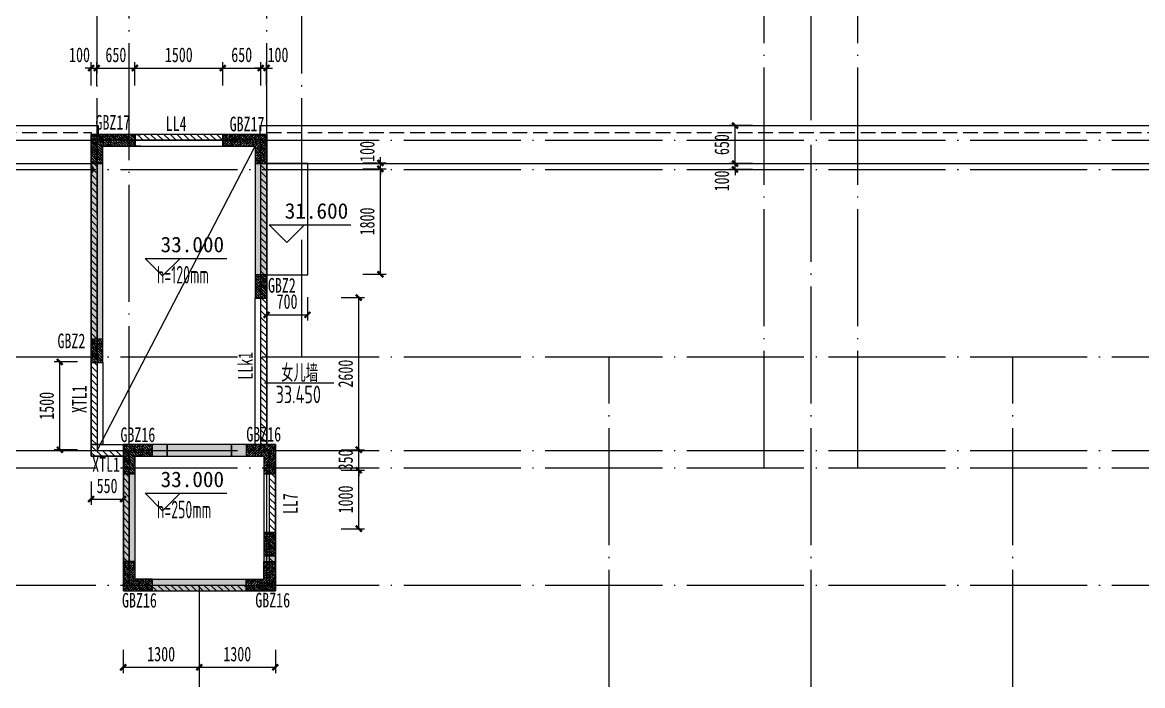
# Model space of a CAD drawing. Extents: x -3200781797 to -8106663, y 494714 to 1244925.
# Drawn here: x -8163275 to -8144134, y 1167551 to 1178883 of the extents above; entities that cross this region are included whole.
import ezdxf
from ezdxf.enums import TextEntityAlignment as Align

# ---------------------------------------------------------------- set-up
doc = ezdxf.new("R2010")
doc.units = 0
doc.header["$LTSCALE"] = 1000
doc.header["$MEASUREMENT"] = 0
for name, pattern in [('125-核心筒-出屋面$0$CONTINOUS', [0]), ('3#-轴线$0$DOTE', [2.42, 2, -0.2, 0.02, -0.2]), ('3#4#5#模板$0$DASH', [0.35, 0.25, -0.1]), ('DASH', [0.35, 0.25, -0.1])]:
    doc.linetypes.add(name, pattern=pattern)
doc.layers.get('Defpoints').update_dxf_attribs({"color": 30, "linetype": 'DASH'})
for name, color, linetype in [('125-核心筒-出屋面$0$S-SLAB', 6, 'Continuous'), ('125-核心筒-出屋面$0$S-WALL', 40, 'Continuous'), ('125-核心筒-出屋面$0$S-WALL-BEAM', 120, 'Continuous'), ('125-核心筒-出屋面$0$S-WALL-COLU', 252, '125-核心筒-出屋面$0$CONTINOUS'), ('125-核心筒-出屋面$0$S-WALL-COLU-HATC', 16, 'Continuous'), ('125-核心筒-出屋面$0$S-WALL-HATC', 253, 'Continuous'), ('3#-轴线$0$A-ANNO-DOTE', 10, '3#-轴线$0$DOTE'), ('3#4#5#模板$0$HATCH', 254, 'Continuous'), ('3#4#5#模板$0$S-ANNO-TEXT', 7, 'Continuous'), ('3#4#5#模板$0$S-SLAB-TEXT', 120, 'Continuous'), ('3#4#5#模板$0$S-WALL-BEAM', 120, 'Continuous'), ('DIM', 3, 'Continuous'), ('S-WALL-BEAM-TEXT', 2, 'Continuous'), ('S-WALL-COLU-TEXT', 2, 'Continuous')]:
    doc.layers.add(name, color=color, linetype=linetype)
doc.styles.add('3#4#5#模板$0$_TCH_DIM', font='')
doc.styles.add('3#4#5#模板$0$TSSD_Rein', font='tssdeng.shx', dxfattribs={"width": 0.7, "bigfont": 'hztxt.shx'})
doc.styles.add('TSSD_Dimension', font='', dxfattribs={"width": 0.7})
doc.styles.add('楷体GB312', font='', dxfattribs={"width": 0.8})
doc.styles.get('3#4#5#模板$0$_TCH_DIM').set_extended_font_data('SimSun')
doc.styles.get('TSSD_Dimension').set_extended_font_data('KaiTi_GB2312')
doc.styles.get('楷体GB312').set_extended_font_data('楷体_GB2312')
doc.dimstyles.new('TSSD_100_100$0', dxfattribs={"dimtxt": 250, "dimasz": 100, "dimexe": 100, "dimexo": 0, "dimgap": 100, "dimtad": 1, "dimdec": 0, "dimzin": 0, "dimdsep": 46, "dimtxsty": 'TSSD_Dimension', "dimblk1": 'ARCHTICK', "dimblk2": 'ARCHTICK', "dimsah": 1, "dimcen": 0, "dimclrt": 7, "dimadec": 0, "dimazin": 0, "dimtfac": 1, "dimtdec": 0, "dimtix": 1, "dimtmove": 2, "dimatfit": 3, "dimldrblk": 'ARCHTICK', "dimfxl": 300, "dimfxlon": 1, "dimtvp": 0.7, "dimtolj": 1, "dimtzin": 0, "dimarcsym": 0})

# ---------------------------------------------------------------- blocks, each defined once
blk = doc.blocks.new('_ArchTick')
at = {"color": 0, "linetype": 'ByBlock', "const_width": 0.4}
blk.add_lwpolyline([(-0.5, -0.5), (0.5, 0.5)], dxfattribs=at)
blk = doc.blocks.new('*D1195')
at = {"layer": 'Defpoints', "color": 0, "transparency": 16777216}
for p in [(-8161554, 1169182), (-8160253, 1169182), (-8160253, 1167864)]:
    blk.add_point(p, dxfattribs=at)
at = {"layer": 'DIM', "color": 0, "lineweight": -2, "transparency": 16777216}
for p, q in [((-8161554, 1168164), (-8161554, 1167764)), ((-8160253, 1168164), (-8160253, 1167764)), ((-8161554, 1167864), (-8160253, 1167864))]:
    blk.add_line(p, q, dxfattribs=at)
at = {"layer": 'DIM', "color": 0, "lineweight": -2, "transparency": 16777216, "xscale": 100, "yscale": 100, "zscale": 100, "rotation": 180}
blk.add_blockref('_ArchTick', (-8161554, 1167864), dxfattribs=at)
at = {"layer": 'DIM', "color": 0, "lineweight": -2, "transparency": 16777216, "xscale": 100, "yscale": 100, "zscale": 100}
blk.add_blockref('_ArchTick', (-8160253, 1167864), dxfattribs=at)
at = {"layer": 'DIM', "color": 7, "transparency": 16777216, "insert": (-8160904, 1168089), "char_height": 250, "attachment_point": 5, "style": 'TSSD_Dimension'}
blk.add_mtext('\\A1;1300', dxfattribs=at)
blk = doc.blocks.new('*D1196')
at = {"layer": 'Defpoints', "color": 0, "transparency": 16777216}
for p in [(-8160253, 1169182), (-8158953, 1169182), (-8158953, 1167864)]:
    blk.add_point(p, dxfattribs=at)
at = {"layer": 'DIM', "color": 0, "lineweight": -2, "transparency": 16777216}
for p, q in [((-8160253, 1168164), (-8160253, 1167764)), ((-8158953, 1168164), (-8158953, 1167764)), ((-8160253, 1167864), (-8158953, 1167864))]:
    blk.add_line(p, q, dxfattribs=at)
at = {"layer": 'DIM', "color": 0, "lineweight": -2, "transparency": 16777216, "xscale": 100, "yscale": 100, "zscale": 100, "rotation": 180}
blk.add_blockref('_ArchTick', (-8160253, 1167864), dxfattribs=at)
at = {"layer": 'DIM', "color": 0, "lineweight": -2, "transparency": 16777216, "xscale": 100, "yscale": 100, "zscale": 100}
blk.add_blockref('_ArchTick', (-8158953, 1167864), dxfattribs=at)
at = {"layer": 'DIM', "color": 7, "transparency": 16777216, "insert": (-8159603, 1168089), "char_height": 250, "attachment_point": 5, "style": 'TSSD_Dimension'}
blk.add_mtext('\\A1;1300', dxfattribs=at)
blk = doc.blocks.new('*D1199')
at = {"layer": 'Defpoints', "color": 0, "transparency": 16777216}
for p in [(-8159853, 1178103), (-8161353, 1176982), (-8159853, 1176982)]:
    blk.add_point(p, dxfattribs=at)
at = {"layer": 'DIM', "color": 0, "lineweight": -2, "transparency": 16777216}
for p, q in [((-8161353, 1177803), (-8161353, 1178203)), ((-8159853, 1177803), (-8159853, 1178203)), ((-8161353, 1178103), (-8159853, 1178103))]:
    blk.add_line(p, q, dxfattribs=at)
at = {"layer": 'DIM', "color": 0, "lineweight": -2, "transparency": 16777216, "xscale": 100, "yscale": 100, "zscale": 100, "rotation": 180}
blk.add_blockref('_ArchTick', (-8161353, 1178103), dxfattribs=at)
at = {"layer": 'DIM', "color": 0, "lineweight": -2, "transparency": 16777216, "xscale": 100, "yscale": 100, "zscale": 100}
blk.add_blockref('_ArchTick', (-8159853, 1178103), dxfattribs=at)
at = {"layer": 'DIM', "color": 7, "transparency": 16777216, "insert": (-8160603, 1178328), "char_height": 250, "attachment_point": 5, "style": 'TSSD_Dimension'}
blk.add_mtext('\\A1;1500', dxfattribs=at)
blk = doc.blocks.new('*D1197')
at = {"layer": 'Defpoints', "color": 0, "transparency": 16777216}
for p in [(-8162635, 1173082), (-8162103, 1173082), (-8162103, 1171582)]:
    blk.add_point(p, dxfattribs=at)
at = {"layer": 'DIM', "color": 0, "lineweight": -2, "transparency": 16777216}
for p, q in [((-8162335, 1173082), (-8162735, 1173082)), ((-8162635, 1171582), (-8162635, 1173082)), ((-8162335, 1171582), (-8162735, 1171582))]:
    blk.add_line(p, q, dxfattribs=at)
at = {"layer": 'DIM', "color": 0, "lineweight": -2, "transparency": 16777216, "xscale": 100, "yscale": 100, "zscale": 100}
for p, rotation in [((-8162635, 1173082), 90), ((-8162635, 1171582), 270)]:
    blk.add_blockref('_ArchTick', p, dxfattribs=dict(at, rotation=rotation))
at = {"layer": 'DIM', "color": 7, "transparency": 16777216, "insert": (-8162860, 1172332), "char_height": 250, "attachment_point": 5, "rotation": 90, "style": 'TSSD_Dimension'}
blk.add_mtext('\\A1;1500', dxfattribs=at)
blk = doc.blocks.new('*D1198')
at = {"layer": 'Defpoints', "color": 0, "transparency": 16777216}
for p in [(-8162103, 1171482), (-8161553, 1171482), (-8161553, 1170738)]:
    blk.add_point(p, dxfattribs=at)
at = {"layer": 'DIM', "color": 0, "lineweight": -2, "transparency": 16777216}
for p, q in [((-8162103, 1171038), (-8162103, 1170638)), ((-8161553, 1171038), (-8161553, 1170638)), ((-8162103, 1170738), (-8161553, 1170738))]:
    blk.add_line(p, q, dxfattribs=at)
at = {"layer": 'DIM', "color": 0, "lineweight": -2, "transparency": 16777216, "xscale": 100, "yscale": 100, "zscale": 100, "rotation": 180}
blk.add_blockref('_ArchTick', (-8162103, 1170738), dxfattribs=at)
at = {"layer": 'DIM', "color": 0, "lineweight": -2, "transparency": 16777216, "xscale": 100, "yscale": 100, "zscale": 100}
blk.add_blockref('_ArchTick', (-8161553, 1170738), dxfattribs=at)
at = {"layer": 'DIM', "color": 7, "transparency": 16777216, "insert": (-8161828, 1170963), "char_height": 250, "attachment_point": 5, "style": 'TSSD_Dimension'}
blk.add_mtext('\\A1;550', dxfattribs=at)
blk = doc.blocks.new('*D1200')
at = {"layer": 'Defpoints', "color": 0, "transparency": 16777216}
for p in [(-8159153, 1171582), (-8157527, 1171582), (-8159153, 1171232)]:
    blk.add_point(p, dxfattribs=at)
at = {"layer": 'DIM', "color": 0, "lineweight": -2, "transparency": 16777216}
for p, q in [((-8157527, 1171582), (-8157527, 1171682)), ((-8157827, 1171582), (-8157427, 1171582)), ((-8157527, 1171232), (-8157527, 1171582)), ((-8157827, 1171232), (-8157427, 1171232)), ((-8157527, 1171232), (-8157527, 1171132))]:
    blk.add_line(p, q, dxfattribs=at)
at = {"layer": 'DIM', "color": 0, "lineweight": -2, "transparency": 16777216, "xscale": 100, "yscale": 100, "zscale": 100}
for p, rotation in [((-8157527, 1171582), 270), ((-8157527, 1171232), 90)]:
    blk.add_blockref('_ArchTick', p, dxfattribs=dict(at, rotation=rotation))
at = {"layer": 'DIM', "color": 7, "transparency": 16777216, "insert": (-8157752, 1171407), "char_height": 250, "attachment_point": 5, "rotation": 90, "style": 'TSSD_Dimension'}
blk.add_mtext('\\A1;350', dxfattribs=at)
blk = doc.blocks.new('*D1201')
at = {"layer": 'Defpoints', "color": 0, "transparency": 16777216}
for p in [(-8159153, 1171232), (-8157527, 1171232), (-8159153, 1170232)]:
    blk.add_point(p, dxfattribs=at)
at = {"layer": 'DIM', "color": 0, "lineweight": -2, "transparency": 16777216}
for p, q in [((-8157827, 1171232), (-8157427, 1171232)), ((-8157527, 1170232), (-8157527, 1171232)), ((-8157827, 1170232), (-8157427, 1170232))]:
    blk.add_line(p, q, dxfattribs=at)
at = {"layer": 'DIM', "color": 0, "lineweight": -2, "transparency": 16777216, "xscale": 100, "yscale": 100, "zscale": 100}
for p, rotation in [((-8157527, 1171232), 90), ((-8157527, 1170232), 270)]:
    blk.add_blockref('_ArchTick', p, dxfattribs=dict(at, rotation=rotation))
at = {"layer": 'DIM', "color": 7, "transparency": 16777216, "insert": (-8157752, 1170732), "char_height": 250, "attachment_point": 5, "rotation": 90, "style": 'TSSD_Dimension'}
blk.add_mtext('\\A1;1000', dxfattribs=at)
blk = doc.blocks.new('*D1202')
at = {"layer": 'Defpoints', "color": 0, "transparency": 16777216}
for p in [(-8159223, 1174182), (-8157527, 1174182), (-8159153, 1171582)]:
    blk.add_point(p, dxfattribs=at)
at = {"layer": 'DIM', "color": 0, "lineweight": -2, "transparency": 16777216}
for p, q in [((-8157827, 1174182), (-8157427, 1174182)), ((-8157527, 1171582), (-8157527, 1174182)), ((-8157827, 1171582), (-8157427, 1171582))]:
    blk.add_line(p, q, dxfattribs=at)
at = {"layer": 'DIM', "color": 0, "lineweight": -2, "transparency": 16777216, "xscale": 100, "yscale": 100, "zscale": 100}
for p, rotation in [((-8157527, 1174182), 90), ((-8157527, 1171582), 270)]:
    blk.add_blockref('_ArchTick', p, dxfattribs=dict(at, rotation=rotation))
at = {"layer": 'DIM', "color": 7, "transparency": 16777216, "insert": (-8157752, 1172882), "char_height": 250, "attachment_point": 5, "rotation": 90, "style": 'TSSD_Dimension'}
blk.add_mtext('\\A1;2600', dxfattribs=at)
blk = doc.blocks.new('*D1192')
at = {"layer": 'Defpoints', "color": 0, "transparency": 16777216}
for p in [(-8159103, 1174582), (-8158403, 1174582), (-8158403, 1173887)]:
    blk.add_point(p, dxfattribs=at)
at = {"layer": 'DIM', "color": 0, "lineweight": -2, "transparency": 16777216}
for p, q in [((-8159103, 1174187), (-8159103, 1173787)), ((-8158403, 1174187), (-8158403, 1173787)), ((-8159103, 1173887), (-8158403, 1173887))]:
    blk.add_line(p, q, dxfattribs=at)
at = {"layer": 'DIM', "color": 0, "lineweight": -2, "transparency": 16777216, "xscale": 100, "yscale": 100, "zscale": 100, "rotation": 180}
blk.add_blockref('_ArchTick', (-8159103, 1173887), dxfattribs=at)
at = {"layer": 'DIM', "color": 0, "lineweight": -2, "transparency": 16777216, "xscale": 100, "yscale": 100, "zscale": 100}
blk.add_blockref('_ArchTick', (-8158403, 1173887), dxfattribs=at)
at = {"layer": 'DIM', "color": 7, "transparency": 16777216, "insert": (-8158753, 1174112), "char_height": 250, "attachment_point": 5, "style": 'TSSD_Dimension'}
blk.add_mtext('\\A1;700', dxfattribs=at)
blk = doc.blocks.new('*D1193')
at = {"layer": 'Defpoints', "color": 0, "transparency": 16777216}
for p in [(-8158403, 1176482), (-8157158, 1176482), (-8158403, 1176382)]:
    blk.add_point(p, dxfattribs=at)
at = {"layer": 'DIM', "color": 0, "lineweight": -2, "transparency": 16777216}
for p, q in [((-8157158, 1176482), (-8157158, 1176582)), ((-8157458, 1176482), (-8157058, 1176482)), ((-8157158, 1176382), (-8157158, 1176482)), ((-8157458, 1176382), (-8157058, 1176382)), ((-8157158, 1176382), (-8157158, 1176282))]:
    blk.add_line(p, q, dxfattribs=at)
at = {"layer": 'DIM', "color": 0, "lineweight": -2, "transparency": 16777216, "xscale": 100, "yscale": 100, "zscale": 100}
for p, rotation in [((-8157158, 1176482), 270), ((-8157158, 1176382), 90)]:
    blk.add_blockref('_ArchTick', p, dxfattribs=dict(at, rotation=rotation))
at = {"layer": 'DIM', "color": 7, "transparency": 16777216, "insert": (-8157383, 1176678), "char_height": 250, "attachment_point": 5, "rotation": 90, "style": 'TSSD_Dimension'}
blk.add_mtext('\\A1;100', dxfattribs=at)
blk = doc.blocks.new('*D1194')
at = {"layer": 'Defpoints', "color": 0, "transparency": 16777216}
for p in [(-8158403, 1176382), (-8157158, 1176382), (-8158403, 1174582)]:
    blk.add_point(p, dxfattribs=at)
at = {"layer": 'DIM', "color": 0, "lineweight": -2, "transparency": 16777216}
for p, q in [((-8157458, 1176382), (-8157058, 1176382)), ((-8157158, 1174582), (-8157158, 1176382)), ((-8157458, 1174582), (-8157058, 1174582))]:
    blk.add_line(p, q, dxfattribs=at)
at = {"layer": 'DIM', "color": 0, "lineweight": -2, "transparency": 16777216, "xscale": 100, "yscale": 100, "zscale": 100}
for p, rotation in [((-8157158, 1176382), 90), ((-8157158, 1174582), 270)]:
    blk.add_blockref('_ArchTick', p, dxfattribs=dict(at, rotation=rotation))
at = {"layer": 'DIM', "color": 7, "transparency": 16777216, "insert": (-8157383, 1175482), "char_height": 250, "attachment_point": 5, "rotation": 90, "style": 'TSSD_Dimension'}
blk.add_mtext('\\A1;1800', dxfattribs=at)
blk = doc.blocks.new('*D1203')
at = {"layer": 'Defpoints', "color": 0, "transparency": 16777216}
for p in [(-8162003, 1178103), (-8162103, 1176982), (-8162003, 1176982)]:
    blk.add_point(p, dxfattribs=at)
at = {"layer": 'DIM', "color": 0, "lineweight": -2, "transparency": 16777216}
for p, q in [((-8162103, 1177803), (-8162103, 1178203)), ((-8162003, 1177803), (-8162003, 1178203)), ((-8162103, 1178103), (-8162203, 1178103)), ((-8162103, 1178103), (-8162003, 1178103)), ((-8162003, 1178103), (-8161903, 1178103))]:
    blk.add_line(p, q, dxfattribs=at)
at = {"layer": 'DIM', "color": 0, "lineweight": -2, "transparency": 16777216, "xscale": 100, "yscale": 100, "zscale": 100}
blk.add_blockref('_ArchTick', (-8162103, 1178103), dxfattribs=at)
at = {"layer": 'DIM', "color": 0, "lineweight": -2, "transparency": 16777216, "xscale": 100, "yscale": 100, "zscale": 100, "rotation": 180}
blk.add_blockref('_ArchTick', (-8162003, 1178103), dxfattribs=at)
at = {"layer": 'DIM', "color": 7, "transparency": 16777216, "insert": (-8162299, 1178328), "char_height": 250, "attachment_point": 5, "style": 'TSSD_Dimension'}
blk.add_mtext('\\A1;100', dxfattribs=at)
blk = doc.blocks.new('*D1205')
at = {"layer": 'Defpoints', "color": 0, "transparency": 16777216}
for p in [(-8159103, 1178103), (-8159203, 1176982), (-8159103, 1176982)]:
    blk.add_point(p, dxfattribs=at)
at = {"layer": 'DIM', "color": 0, "lineweight": -2, "transparency": 16777216}
for p, q in [((-8159203, 1177803), (-8159203, 1178203)), ((-8159103, 1177803), (-8159103, 1178203)), ((-8159203, 1178103), (-8159303, 1178103)), ((-8159203, 1178103), (-8159103, 1178103)), ((-8159103, 1178103), (-8159003, 1178103))]:
    blk.add_line(p, q, dxfattribs=at)
at = {"layer": 'DIM', "color": 0, "lineweight": -2, "transparency": 16777216, "xscale": 100, "yscale": 100, "zscale": 100}
blk.add_blockref('_ArchTick', (-8159203, 1178103), dxfattribs=at)
at = {"layer": 'DIM', "color": 0, "lineweight": -2, "transparency": 16777216, "xscale": 100, "yscale": 100, "zscale": 100, "rotation": 180}
blk.add_blockref('_ArchTick', (-8159103, 1178103), dxfattribs=at)
at = {"layer": 'DIM', "color": 7, "transparency": 16777216, "insert": (-8158908, 1178328), "char_height": 250, "attachment_point": 5, "style": 'TSSD_Dimension'}
blk.add_mtext('\\A1;100', dxfattribs=at)
blk = doc.blocks.new('*D1206')
at = {"layer": 'Defpoints', "color": 0, "transparency": 16777216}
for p in [(-8161353, 1178103), (-8162003, 1176982), (-8161353, 1176982)]:
    blk.add_point(p, dxfattribs=at)
at = {"layer": 'DIM', "color": 0, "lineweight": -2, "transparency": 16777216}
for p, q in [((-8162003, 1177803), (-8162003, 1178203)), ((-8161353, 1177803), (-8161353, 1178203)), ((-8162003, 1178103), (-8161353, 1178103))]:
    blk.add_line(p, q, dxfattribs=at)
at = {"layer": 'DIM', "color": 0, "lineweight": -2, "transparency": 16777216, "xscale": 100, "yscale": 100, "zscale": 100, "rotation": 180}
blk.add_blockref('_ArchTick', (-8162003, 1178103), dxfattribs=at)
at = {"layer": 'DIM', "color": 0, "lineweight": -2, "transparency": 16777216, "xscale": 100, "yscale": 100, "zscale": 100}
blk.add_blockref('_ArchTick', (-8161353, 1178103), dxfattribs=at)
at = {"layer": 'DIM', "color": 7, "transparency": 16777216, "insert": (-8161678, 1178328), "char_height": 250, "attachment_point": 5, "style": 'TSSD_Dimension'}
blk.add_mtext('\\A1;650', dxfattribs=at)
blk = doc.blocks.new('*D1204')
at = {"layer": 'Defpoints', "color": 0, "transparency": 16777216}
for p in [(-8159203, 1178103), (-8159853, 1176982), (-8159203, 1176982)]:
    blk.add_point(p, dxfattribs=at)
at = {"layer": 'DIM', "color": 0, "lineweight": -2, "transparency": 16777216}
for p, q in [((-8159853, 1177803), (-8159853, 1178203)), ((-8159203, 1177803), (-8159203, 1178203)), ((-8159853, 1178103), (-8159203, 1178103))]:
    blk.add_line(p, q, dxfattribs=at)
at = {"layer": 'DIM', "color": 0, "lineweight": -2, "transparency": 16777216, "xscale": 100, "yscale": 100, "zscale": 100, "rotation": 180}
blk.add_blockref('_ArchTick', (-8159853, 1178103), dxfattribs=at)
at = {"layer": 'DIM', "color": 0, "lineweight": -2, "transparency": 16777216, "xscale": 100, "yscale": 100, "zscale": 100}
blk.add_blockref('_ArchTick', (-8159203, 1178103), dxfattribs=at)
at = {"layer": 'DIM', "color": 7, "transparency": 16777216, "insert": (-8159528, 1178328), "char_height": 250, "attachment_point": 5, "style": 'TSSD_Dimension'}
blk.add_mtext('\\A1;650', dxfattribs=at)
blk = doc.blocks.new('*D1222')
at = {"layer": 'Defpoints', "color": 0, "transparency": 16777216}
for p in [(-8151099, 1176470), (-8150600, 1176470), (-8150600, 1176370)]:
    blk.add_point(p, dxfattribs=at)
at = {"layer": 'DIM', "color": 0, "lineweight": -2, "transparency": 16777216}
for p, q in [((-8150799, 1176470), (-8151199, 1176470)), ((-8151099, 1176470), (-8151099, 1176570)), ((-8151099, 1176370), (-8151099, 1176470)), ((-8150799, 1176370), (-8151199, 1176370)), ((-8151099, 1176370), (-8151099, 1176270))]:
    blk.add_line(p, q, dxfattribs=at)
at = {"layer": 'DIM', "color": 0, "lineweight": -2, "transparency": 16777216, "xscale": 100, "yscale": 100, "zscale": 100}
for p, rotation in [((-8151099, 1176470), 270), ((-8151099, 1176370), 90)]:
    blk.add_blockref('_ArchTick', p, dxfattribs=dict(at, rotation=rotation))
at = {"layer": 'DIM', "color": 7, "transparency": 16777216, "insert": (-8151324, 1176174), "char_height": 250, "attachment_point": 5, "rotation": 90, "style": 'TSSD_Dimension'}
blk.add_mtext('\\A1;100', dxfattribs=at)
blk = doc.blocks.new('*D1223')
at = {"layer": 'Defpoints', "color": 0, "transparency": 16777216}
for p in [(-8151099, 1177120), (-8150600, 1177120), (-8150600, 1176470)]:
    blk.add_point(p, dxfattribs=at)
at = {"layer": 'DIM', "color": 0, "lineweight": -2, "transparency": 16777216}
for p, q in [((-8150799, 1177120), (-8151199, 1177120)), ((-8151099, 1176470), (-8151099, 1177120)), ((-8150799, 1176470), (-8151199, 1176470))]:
    blk.add_line(p, q, dxfattribs=at)
at = {"layer": 'DIM', "color": 0, "lineweight": -2, "transparency": 16777216, "xscale": 100, "yscale": 100, "zscale": 100}
for p, rotation in [((-8151099, 1177120), 90), ((-8151099, 1176470), 270)]:
    blk.add_blockref('_ArchTick', p, dxfattribs=dict(at, rotation=rotation))
at = {"layer": 'DIM', "color": 7, "transparency": 16777216, "insert": (-8151324, 1176795), "char_height": 250, "attachment_point": 5, "rotation": 90, "style": 'TSSD_Dimension'}
blk.add_mtext('\\A1;650', dxfattribs=at)
blk = doc.blocks.new('3#-轴线')
at = {"layer": '3#-轴线$0$A-ANNO-DOTE'}
for points in [[(8700, -3200), (8700, 5500)], [(9250, -7100), (9250, 5500)], [(11600, -7100), (11600, 5500)], [(12200, -3200), (12200, 5500)], [(20100, -5100), (20100, 5500)], [(20900, -16100), (20900, 5500)], [(21700, -5100), (21700, 5500)], [(-3000, 500), (44800, 500)], [(-3000, 0), (44800, 0)], [(-3000, -3200), (44800, -3200)], [(17450, -16100), (17450, -3200)], [(24350, -16100), (24350, -3200)], [(-3000, -4800), (44800, -4800)], [(-3000, -5100), (44800, -5100)], [(-3000, -7100), (44800, -7100)], [(10450, -16100), (10450, -7100)]]:
    blk.add_lwpolyline(points, dxfattribs=at)
blk = doc.blocks.new('125-核心筒-出屋面')
at = {"layer": '125-核心筒-出屋面$0$S-WALL-COLU-HATC'}
h = blk.add_hatch(dxfattribs=at)
h.set_pattern_fill('AR-CONC', color=256, scale=10, angle=-90)
h.set_pattern_definition([(320, (-243412.724, -10632.51), (-6.275213, -71.726018), [7.5, -82.5]), (265, (-243412.72, -10632.51), (75.219213, 13.875133), [6, -66]), (10.4514, (-243413.246, -10638.486), (68.943954, -57.850938), [6.37402, -70.114211]), (316.1842, (-243392.72, -10632.51), (-16.5519, -106.724105), [11.25, -123.75]), (6.6356, (-243394.1, -10641.4), (97.411787, -93.46627), [9.56103, -105.1713]), (261.1842, (-243392.72, -10632.51), (97.41186, -93.466195), [9, -99]), (291, (-243397.724, -10642.51), (-40.261889, -59.690705), [7.5, -82.5]), (236, (-243397.72, -10642.51), (72.515005, -24.331533), [6, -66]), (341.4514, (-243401.08, -10647.48), (32.25305, -84.022263), [6.37402, -70.114211]), (307.5, (-243412.724, -10632.509), (33.2893854, -1.2159855), [0, -65.2, 0, -67, 0, -66.25]), (277.5, (-243412.724, -10632.51), (39.441171, -26.306954), [0, -38.2, 0, -63.7, 0, -25.25]), (237.5, (-243412.724, -10610.209), (-2.2554872, -53.3822436), [0, -25, 0, -78, 0, -103.5]), (227.5, (-243412.724, -10600.21), (10.010498, -58.318617), [0, -32.5, 0, -51.8, 0, -73.5])])
h.paths.add_polyline_path([(-1650, 7500), (-1100, 7500), (-1100, 7700), (-1850, 7700), (-1850, 7200), (-1650, 7200)])
h = blk.add_hatch(dxfattribs=at)
h.set_pattern_fill('ANSI31', color=256, scale=250, angle=-90, style=0)
h.set_pattern_definition([(315, (-243412.724, -10632.51), (22.097087, 22.097087), [])])
h.paths.add_polyline_path([(-1650, 7500), (-1100, 7500), (-1100, 7700), (-1850, 7700), (-1850, 7200), (-1650, 7200)])
h = blk.add_hatch(dxfattribs=at)
h.set_pattern_fill('AR-CONC', color=256, scale=10, angle=-180)
h.set_pattern_definition([(230, (-17182.51, 249262.724), (-71.726018, 6.275213), [7.5, -82.5]), (175, (-17182.51, 249262.72), (13.875133, -75.219213), [6, -66]), (280.4514, (-17188.486, 249263.246), (-57.850938, -68.943954), [6.37402, -70.114211]), (226.1842, (-17182.51, 249242.72), (-106.724105, 16.5519), [11.25, -123.75]), (276.6356, (-17191.4, 249244.1), (-93.46627, -97.411787), [9.56103, -105.1713]), (171.1842, (-17182.51, 249242.72), (-93.466195, -97.41186), [9, -99]), (201, (-17192.51, 249247.724), (-59.690705, 40.261889), [7.5, -82.5]), (146, (-17192.51, 249247.72), (-24.331533, -72.515005), [6, -66]), (251.4514, (-17197.48, 249251.08), (-84.022263, -32.25305), [6.37402, -70.114211]), (217.5, (-17182.509, 249262.724), (-1.2159855, -33.2893854), [0, -65.2, 0, -67, 0, -66.25]), (187.5, (-17182.51, 249262.724), (-26.306954, -39.441171), [0, -38.2, 0, -63.7, 0, -25.25]), (147.5, (-17160.209, 249262.724), (-53.3822436, 2.2554872), [0, -25, 0, -78, 0, -103.5]), (137.5, (-17150.21, 249262.724), (-58.318617, -10.010498), [0, -32.5, 0, -51.8, 0, -73.5])])
h.paths.add_polyline_path([(950, 7500), (950, 7200), (1150, 7200), (1150, 7700), (400, 7700), (400, 7500)])
h = blk.add_hatch(dxfattribs=at)
h.set_pattern_fill('ANSI31', color=256, scale=250, angle=-180, style=0)
h.set_pattern_definition([(225, (-17182.51, 249262.724), (22.097087, -22.097087), [])])
h.paths.add_polyline_path([(950, 7500), (950, 7200), (1150, 7200), (1150, 7700), (400, 7700), (400, 7500)])
h = blk.add_hatch(dxfattribs=at)
h.set_pattern_fill('AR-CONC', color=256, scale=10, angle=-90)
h.set_pattern_definition([(320, (-240612.724, -13032.51), (-6.275213, -71.726018), [7.5, -82.5]), (265, (-240612.72, -13032.51), (75.219213, 13.875133), [6, -66]), (10.4514, (-240613.246, -13038.486), (68.943954, -57.850938), [6.37402, -70.114211]), (316.1842, (-240592.72, -13032.51), (-16.5519, -106.724105), [11.25, -123.75]), (6.6356, (-240594.1, -13041.4), (97.411787, -93.46627), [9.56103, -105.1713]), (261.1842, (-240592.72, -13032.51), (97.41186, -93.466195), [9, -99]), (291, (-240597.724, -13042.51), (-40.261889, -59.690705), [7.5, -82.5]), (236, (-240597.72, -13042.51), (72.515005, -24.331533), [6, -66]), (341.4514, (-240601.08, -13047.48), (32.25305, -84.022263), [6.37402, -70.114211]), (307.5, (-240612.724, -13032.51), (33.2893854, -1.2159855), [0, -65.2, 0, -67, 0, -66.25]), (277.5, (-240612.724, -13032.51), (39.441171, -26.306954), [0, -38.2, 0, -63.7, 0, -25.25]), (237.5, (-240612.724, -13010.21), (-2.2554872, -53.3822436), [0, -25, 0, -78, 0, -103.5]), (227.5, (-240612.724, -13000.21), (10.010498, -58.318617), [0, -32.5, 0, -51.8, 0, -73.5])])
h.paths.add_polyline_path([(1150, 5100), (1150, 5100), (1150, 5300), (950, 5300), (950, 4900), (1150, 4900)])
h = blk.add_hatch(dxfattribs=at)
h.set_pattern_fill('ANSI31', color=256, scale=250, angle=-90, style=0)
h.set_pattern_definition([(315, (-240612.724, -13032.51), (22.097087, 22.097087), [])])
h.paths.add_polyline_path([(1150, 5100), (1150, 5100), (1150, 5300), (950, 5300), (950, 4900), (1150, 4900)])
h = blk.add_hatch(dxfattribs=at)
h.set_pattern_fill('AR-CONC', color=256, scale=10, angle=-90)
h.set_pattern_definition([(320, (-243412.724, -14132.51), (-6.275213, -71.726018), [7.5, -82.5]), (265, (-243412.72, -14132.51), (75.219213, 13.875133), [6, -66]), (10.4514, (-243413.246, -14138.486), (68.943954, -57.850938), [6.37402, -70.114211]), (316.1842, (-243392.72, -14132.51), (-16.5519, -106.724105), [11.25, -123.75]), (6.6356, (-243394.1, -14141.4), (97.411787, -93.46627), [9.56103, -105.1713]), (261.1842, (-243392.72, -14132.51), (97.41186, -93.466195), [9, -99]), (291, (-243397.724, -14142.51), (-40.261889, -59.690705), [7.5, -82.5]), (236, (-243397.72, -14142.51), (72.515005, -24.331533), [6, -66]), (341.4514, (-243401.08, -14147.48), (32.25305, -84.022263), [6.37402, -70.114211]), (307.5, (-243412.724, -14132.51), (33.2893854, -1.2159855), [0, -65.2, 0, -67, 0, -66.25]), (277.5, (-243412.724, -14132.51), (39.441171, -26.306954), [0, -38.2, 0, -63.7, 0, -25.25]), (237.5, (-243412.724, -14110.21), (-2.2554872, -53.3822436), [0, -25, 0, -78, 0, -103.5]), (227.5, (-243412.724, -14100.21), (10.010498, -58.318617), [0, -32.5, 0, -51.8, 0, -73.5])])
h.paths.add_polyline_path([(-1650, 4000), (-1650, 4000), (-1650, 4200), (-1850, 4200), (-1850, 3800), (-1650, 3800)])
h = blk.add_hatch(dxfattribs=at)
h.set_pattern_fill('ANSI31', color=256, scale=250, angle=-90, style=0)
h.set_pattern_definition([(315, (-243412.724, -14132.51), (22.097087, 22.097087), [])])
h.paths.add_polyline_path([(-1650, 4000), (-1650, 4000), (-1650, 4200), (-1850, 4200), (-1850, 3800), (-1650, 3800)])
h = blk.add_hatch(dxfattribs=at)
h.set_pattern_fill('AR-CONC', color=256, scale=10, angle=-90)
h.set_pattern_definition([(320, (-242862.724, -15932.51), (-6.275213, -71.726018), [7.5, -82.5]), (265, (-242862.72, -15932.51), (75.219213, 13.875133), [6, -66]), (10.4514, (-242863.246, -15938.486), (68.943954, -57.850938), [6.37402, -70.114211]), (316.1842, (-242842.72, -15932.51), (-16.5519, -106.724105), [11.25, -123.75]), (6.6356, (-242844.1, -15941.4), (97.411787, -93.46627), [9.56103, -105.1713]), (261.1842, (-242842.72, -15932.51), (97.41186, -93.466195), [9, -99]), (291, (-242847.724, -15942.51), (-40.261889, -59.690705), [7.5, -82.5]), (236, (-242847.72, -15942.51), (72.515005, -24.331533), [6, -66]), (341.4514, (-242851.08, -15947.48), (32.25305, -84.022263), [6.37402, -70.114211]), (307.5, (-242862.724, -15932.509), (33.2893854, -1.2159855), [0, -65.2, 0, -67, 0, -66.25]), (277.5, (-242862.724, -15932.51), (39.441171, -26.306954), [0, -38.2, 0, -63.7, 0, -25.25]), (237.5, (-242862.724, -15910.209), (-2.2554872, -53.3822436), [0, -25, 0, -78, 0, -103.5]), (227.5, (-242862.724, -15900.21), (10.010498, -58.318617), [0, -32.5, 0, -51.8, 0, -73.5])])
h.paths.add_polyline_path([(-1100, 2200), (-800, 2200), (-800, 2400), (-1300, 2400), (-1300, 1900), (-1100, 1900)])
h = blk.add_hatch(dxfattribs=at)
h.set_pattern_fill('ANSI31', color=256, scale=250, angle=-90, style=0)
h.set_pattern_definition([(315, (-242862.724, -15932.51), (22.097087, 22.097087), [])])
h.paths.add_polyline_path([(-1100, 2200), (-800, 2200), (-800, 2400), (-1300, 2400), (-1300, 1900), (-1100, 1900)])
h = blk.add_hatch(dxfattribs=at)
h.set_pattern_fill('AR-CONC', color=256, scale=10, angle=-180)
h.set_pattern_definition([(230, (-17032.51, 243962.724), (-71.726018, 6.275213), [7.5, -82.5]), (175, (-17032.51, 243962.72), (13.875133, -75.219213), [6, -66]), (280.4514, (-17038.486, 243963.246), (-57.850938, -68.943954), [6.37402, -70.114211]), (226.1842, (-17032.51, 243942.72), (-106.724105, 16.5519), [11.25, -123.75]), (276.6356, (-17041.4, 243944.1), (-93.46627, -97.411787), [9.56103, -105.1713]), (171.1842, (-17032.51, 243942.72), (-93.466195, -97.41186), [9, -99]), (201, (-17042.51, 243947.724), (-59.690705, 40.261889), [7.5, -82.5]), (146, (-17042.51, 243947.72), (-24.331533, -72.515005), [6, -66]), (251.4514, (-17047.48, 243951.08), (-84.022263, -32.25305), [6.37402, -70.114211]), (217.5, (-17032.509, 243962.724), (-1.2159855, -33.2893854), [0, -65.2, 0, -67, 0, -66.25]), (187.5, (-17032.51, 243962.724), (-26.306954, -39.441171), [0, -38.2, 0, -63.7, 0, -25.25]), (147.5, (-17010.209, 243962.724), (-53.3822436, 2.2554872), [0, -25, 0, -78, 0, -103.5]), (137.5, (-17000.21, 243962.724), (-58.318617, -10.010498), [0, -32.5, 0, -51.8, 0, -73.5])])
h.paths.add_polyline_path([(1100, 2200), (1100, 1900), (1300, 1900), (1300, 2400), (800, 2400), (800, 2200)])
h = blk.add_hatch(dxfattribs=at)
h.set_pattern_fill('ANSI31', color=256, scale=250, angle=-180, style=0)
h.set_pattern_definition([(225, (-17032.51, 243962.724), (22.097087, -22.097087), [])])
h.paths.add_polyline_path([(1100, 2200), (1100, 1900), (1300, 1900), (1300, 2400), (800, 2400), (800, 2200)])
h = blk.add_hatch(dxfattribs=at)
h.set_pattern_fill('AR-CONC', color=256, scale=10, angle=-90)
h.set_pattern_definition([(320, (-240462.723, -17432.525), (-6.275213, -71.726018), [7.5, -82.5]), (265, (-240462.72, -17432.525), (75.219213, 13.875133), [6, -66]), (10.4514, (-240463.246, -17438.5), (68.943954, -57.850938), [6.37402, -70.114211]), (316.1842, (-240442.72, -17432.525), (-16.5519, -106.724105), [11.25, -123.75]), (6.6356, (-240444.1, -17441.42), (97.411787, -93.46627), [9.56103, -105.1713]), (261.1842, (-240442.72, -17432.52), (97.41186, -93.466195), [9, -99]), (291, (-240447.723, -17442.525), (-40.261889, -59.690705), [7.5, -82.5]), (236, (-240447.72, -17442.525), (72.515005, -24.331533), [6, -66]), (341.4514, (-240451.08, -17447.5), (32.25305, -84.022263), [6.37402, -70.114211]), (307.5, (-240462.723, -17432.525), (33.2893854, -1.2159855), [0, -65.2, 0, -67, 0, -66.25]), (277.5, (-240462.723, -17432.525), (39.441171, -26.306954), [0, -38.2, 0, -63.7, 0, -25.25]), (237.5, (-240462.723, -17410.225), (-2.2554872, -53.3822436), [0, -25, 0, -78, 0, -103.5]), (227.5, (-240462.723, -17400.225), (10.010498, -58.318617), [0, -32.5, 0, -51.8, 0, -73.5])])
h.paths.add_polyline_path([(1300, 700), (1300, 700), (1300, 900), (1100, 900), (1100, 500), (1300, 500)])
h = blk.add_hatch(dxfattribs=at)
h.set_pattern_fill('ANSI31', color=256, scale=250, angle=-90, style=0)
h.set_pattern_definition([(315, (-240462.723, -17432.525), (22.097087, 22.097087), [])])
h.paths.add_polyline_path([(1300, 700), (1300, 700), (1300, 900), (1100, 900), (1100, 500), (1300, 500)])
h = blk.add_hatch(dxfattribs=at)
h.set_pattern_fill('AR-CONC', color=256, scale=10)
h.set_pattern_definition([(50, (17032.51, -241662.724), (71.726018, -6.275213), [7.5, -82.5]), (355, (17032.51, -241662.72), (-13.875133, 75.219213), [6, -66]), (100.4514, (17038.486, -241663.246), (57.850938, 68.943954), [6.37402, -70.114211]), (46.1842, (17032.51, -241642.72), (106.724105, -16.5519), [11.25, -123.75]), (96.6356, (17041.4, -241644.1), (93.46627, 97.411787), [9.56103, -105.1713]), (351.1842, (17032.51, -241642.72), (93.466195, 97.41186), [9, -99]), (21, (17042.51, -241647.724), (59.690705, -40.261889), [7.5, -82.5]), (326, (17042.51, -241647.72), (24.331533, 72.515005), [6, -66]), (71.4514, (17047.48, -241651.08), (84.022263, 32.25305), [6.37402, -70.114211]), (37.5, (17032.509, -241662.724), (1.2159855, 33.2893854), [0, -65.2, 0, -67, 0, -66.25]), (7.5, (17032.51, -241662.724), (26.306954, 39.441171), [0, -38.2, 0, -63.7, 0, -25.25]), (327.5, (17010.209, -241662.724), (53.3822436, -2.2554872), [0, -25, 0, -78, 0, -103.5]), (317.5, (17000.21, -241662.724), (58.318617, 10.010498), [0, -32.5, 0, -51.8, 0, -73.5])])
h.paths.add_polyline_path([(-1100, 100), (-1100, 400), (-1300, 400), (-1300, -100), (-800, -100), (-800, 100)])
h = blk.add_hatch(dxfattribs=at)
h.set_pattern_fill('ANSI31', color=256, scale=250, style=0)
h.set_pattern_definition([(45, (17032.51, -241662.724), (-22.097087, 22.097087), [])])
h.paths.add_polyline_path([(-1100, 100), (-1100, 400), (-1300, 400), (-1300, -100), (-800, -100), (-800, 100)])
h = blk.add_hatch(dxfattribs=at)
h.set_pattern_fill('AR-CONC', color=256, scale=10)
h.set_pattern_definition([(50, (16956.535, -241662.724), (71.726018, -6.275213), [7.5, -82.5]), (355, (16956.535, -241662.72), (-13.875133, 75.219213), [6, -66]), (100.4514, (16962.51, -241663.246), (57.850938, 68.943954), [6.37402, -70.114211]), (46.1842, (16956.535, -241642.72), (106.724105, -16.5519), [11.25, -123.75]), (96.6356, (16965.43, -241644.1), (93.46627, 97.411787), [9.56103, -105.1713]), (351.1842, (16956.53, -241642.72), (93.466195, 97.41186), [9, -99]), (21, (16966.535, -241647.724), (59.690705, -40.261889), [7.5, -82.5]), (326, (16966.535, -241647.72), (24.331533, 72.515005), [6, -66]), (71.4514, (16971.51, -241651.08), (84.022263, 32.25305), [6.37402, -70.114211]), (37.5, (16956.535, -241662.724), (1.2159855, 33.2893854), [0, -65.2, 0, -67, 0, -66.25]), (7.5, (16956.535, -241662.724), (26.306954, 39.441171), [0, -38.2, 0, -63.7, 0, -25.25]), (327.5, (16934.235, -241662.724), (53.3822436, -2.2554872), [0, -25, 0, -78, 0, -103.5]), (317.5, (16924.235, -241662.724), (58.318617, 10.010498), [0, -32.5, 0, -51.8, 0, -73.5])])
h.paths.add_polyline_path([(1100, 100), (1100, 400), (1300, 400), (1300, -100), (800, -100), (800, 100)])
h = blk.add_hatch(dxfattribs=at)
h.set_pattern_fill('ANSI31', color=256, scale=250, style=0)
h.set_pattern_definition([(45, (16956.535, -241662.724), (-22.097087, 22.097087), [])])
h.paths.add_polyline_path([(1100, 100), (1100, 400), (1300, 400), (1300, -100), (800, -100), (800, 100)])
at = {"layer": '125-核心筒-出屋面$0$S-WALL-HATC'}
for points in [[(-1850, 7700), (-1650, 7500), (-1100, 7500), (-1100, 7700)], [(-1783, 7100), (-1650, 7100), (-1650, 7500), (-1850, 7700), (-1850, 7200)], [(400, 7700), (400, 7500), (950, 7500), (1150, 7700)], [(950, 7512), (950, 4900), (1150, 4900), (1150, 7000), (1150, 7700)], [(-1850, 7200), (-1850, 7000), (-1783, 7100)], [(-1850, 6634), (-1650, 6634), (-1650, 7100), (-1783, 7100), (-1850, 7000)], [(-1850, 3800), (-1650, 3800), (-1650, 6634), (-1850, 6634)], [(-1300, -100), (-1100, 100), (-1100, 2200), (-1300, 2400)], [(1300, 900), (1100, 900), (1100, 100), (0, 100), (-1100, 100), (-1100, 2200), (-550, 2200), (-550, 2400), (-1300, 2400), (-1300, -100), (-100, -100), (1300, -100)], [(550, 2400), (-550, 2400), (-550, 2200), (550, 2200)], [(1100, 2200), (1100, 1900), (1300, 1900), (1300, 2400), (550, 2400), (550, 2200)]]:
    blk.add_hatch(color=256, dxfattribs=at).paths.add_polyline_path(points)
at = {"layer": '125-核心筒-出屋面$0$S-SLAB'}
blk.add_lwpolyline([(1850, 7200), (1150, 7200), (1150, 5300), (1850, 5300)], close=True, dxfattribs=at)
at = {"layer": '125-核心筒-出屋面$0$S-WALL'}
for p, q in [((-1850, 7700), (-999, 7700)), ((-1850, 6634), (-1850, 7700)), ((-1100, 7500), (-1100, 7700)), ((-999, 7700), (-1100, 7700)), ((400, 7700), (1150, 7700)), ((400, 7500), (400, 7700)), ((1150, 7700), (1150, 4900)), ((-1650, 7500), (-999, 7500)), ((-1650, 7100), (-1650, 7500)), ((-999, 7500), (-1100, 7500)), ((400, 7500), (950, 7500)), ((950, 7500), (950, 7100)), ((-1650, 6634), (-1650, 7100)), ((950, 7100), (950, 4900)), ((-1850, 3800), (-1850, 6634)), ((-1650, 3800), (-1650, 6634)), ((1150, 5500), (1150, 5600)), ((1150, 5350), (1150, 5500)), ((950, 4900), (1150, 4900)), ((-1850, 3800), (-1650, 3800)), ((-1300, -100), (-1300, 2400)), ((-550, 2400), (-1300, 2400)), ((-550, 2200), (-550, 2400)), ((1300, 2400), (550, 2400)), ((550, 2400), (550, 2200)), ((1300, 2400), (1300, -100)), ((-1100, 100), (-1100, 2200)), ((-1100, 2200), (-550, 2200)), ((550, 2200), (1100, 2200)), ((1100, 2200), (1100, 100)), ((-1100, 100), (0, 100)), ((0, 100), (1100, 100)), ((-1300, -100), (-100, -100)), ((-100, -100), (1300, -100))]:
    blk.add_line(p, q, dxfattribs=at)
blk.add_lwpolyline([(-550, 2200), (550, 2200), (550, 2400), (-550, 2400)], close=True, dxfattribs=at)
at = {"layer": '125-核心筒-出屋面$0$S-WALL-BEAM'}
for points in [[(400, 7500), (400, 7700), (-1100, 7700), (-1100, 7500)], [(950, 4900), (1150, 4900), (1150, 2400), (950, 2400)], [(-1850, 3800), (-1650, 3800), (-1650, 2400), (-1850, 2400)], [(-1850, 2200), (-1850, 2400), (-1300, 2400), (-1300, 2200)], [(1100, 1900), (1100, 900), (1300, 900), (1300, 1900)]]:
    blk.add_lwpolyline(points, close=True, dxfattribs=at)
at = {"layer": '125-核心筒-出屋面$0$S-WALL-COLU', "linetype": 'ByBlock'}
for points in [[(-1650, 7500), (-1100, 7500), (-1100, 7700), (-1850, 7700), (-1850, 7200), (-1650, 7200), (-1650, 7500)], [(950, 7500), (950, 7200), (1150, 7200), (1150, 7700), (400, 7700), (400, 7500), (950, 7500)], [(1150, 5100), (1150, 5100), (1150, 5300), (950, 5300), (950, 4900), (1150, 4900), (1150, 5100)], [(-1650, 4000), (-1650, 4000), (-1650, 4200), (-1850, 4200), (-1850, 3800), (-1650, 3800), (-1650, 4000)], [(-1100, 2200), (-800, 2200), (-800, 2400), (-1300, 2400), (-1300, 1900), (-1100, 1900), (-1100, 2200)], [(1100, 2200), (1100, 1900), (1300, 1900), (1300, 2400), (800, 2400), (800, 2200), (1100, 2200)], [(1300, 700), (1300, 700), (1300, 900), (1100, 900), (1100, 500), (1300, 500), (1300, 700)], [(-1100, 100), (-1100, 400), (-1300, 400), (-1300, -100), (-800, -100), (-800, 100), (-1100, 100)], [(1100, 100), (1100, 400), (1300, 400), (1300, -100), (800, -100), (800, 100), (1100, 100)]]:
    blk.add_lwpolyline(points, dxfattribs=at)
blk = doc.blocks.new('3#4#5#模板$0$A$C5d782b61')
at = {"layer": '3#4#5#模板$0$HATCH'}
h = blk.add_hatch(dxfattribs=at)
h.set_pattern_fill('METAL', color=256, scale=20, style=0)
h.set_pattern_definition([(45, (-100911.57, -411975), (-56.568542, 56.568542), [])])
h.paths.add_polyline_path([(0, -5300), (-150, -5300), (-150, -7800), (2450, -7800), (2450, -5500), (3000, -5500), (3000, 0), (0, 0)])
h.paths.add_polyline_path([(100, -100), (2900, -100), (2900, -5400), (2350, -5400), (2350, -7700), (-50, -7700), (-50, -5400), (100, -5400)], flags=16)
at = {"layer": '3#4#5#模板$0$S-SLAB-TEXT'}
blk.add_lwpolyline([(-150, -7800), (-150, -5300), (0, -5300), (0, 0), (3000, 0), (3000, -5500), (2450, -5500), (2450, -7800)], close=True, dxfattribs=at)
blk.add_lwpolyline([(-50, -7700), (-50, -5400), (100, -5400), (100, -100), (2900, -100), (2900, -5400), (2350, -5400), (2350, -7700), (-50, -7700)], dxfattribs=at)
blk = doc.blocks.new('3#4#5#模板$0$A$Cd802f902')
for points in [[(21330, 7800), (21330, 7950), (30800, 7950), (30800, -4650), (-12500, -4650), (-12500, 7950), (-3030, 7950)], [(-3030, 7950), (-3030, 7800)], [(-270, 7950), (18570, 7950), (18570, 7800)], [(-270, 7950), (-270, 7800)], [(21450, 7300), (30150, 7300), (30150, -4000), (-11850, -4000), (-11850, 7300), (-3150, 7300)], [(-150, 7300), (18450, 7300)]]:
    blk.add_lwpolyline(points)
at = {"linetype": '3#4#5#模板$0$DASH'}
for points in [[(21450, 7800), (21450, 7830), (30680, 7830), (30680, -4530), (-12380, -4530), (-12380, 7830), (-3150, 7830), (-3150, 7800)], [(-150, 7800), (-150, 7830), (18450, 7830), (18450, 7800)]]:
    blk.add_lwpolyline(points, dxfattribs=at)
blk.add_lwpolyline([(-3150, 7800), (-3150, 2300), (-2600, 2300), (-2600, 0), (0, 0), (0, 2500), (-150, 2500), (-150, 7800)], close=True)

msp = doc.modelspace()

# ---------------------------------------------------------------- linework, layer by layer
at = {"layer": '3#4#5#模板$0$S-ANNO-TEXT'}
for p, q in [((-8158757.7, 1175124.3), (-8159057.7, 1175424.3)), ((-8159057.7, 1175424.3), (-8157661.2, 1175424.3)), ((-8158757.7, 1175124.3), (-8158457.7, 1175424.3)), ((-8160879, 1174550.1), (-8161179, 1174850.1)), ((-8161179, 1174850.1), (-8159782.4, 1174850.1)), ((-8160879, 1174550.1), (-8160579, 1174850.1)), ((-8160879, 1170538), (-8161179, 1170838)), ((-8161179, 1170838), (-8159782.4, 1170838)), ((-8160879, 1170538), (-8160579, 1170838))]:
    msp.add_line(p, q, dxfattribs=at)
at = {"layer": '3#4#5#模板$0$S-SLAB-TEXT'}
msp.add_lwpolyline([(-8162000.4, 1171569.9), (-8159300.4, 1176769.9)], dxfattribs=at)
at = {"layer": '3#4#5#模板$0$S-WALL-BEAM'}
msp.add_lwpolyline([(-8159136.6, 1172725.4), (-8157951.4, 1172725.4)], dxfattribs=at)

# ---------------------------------------------------------------- block references
msp.add_blockref('3#4#5#模板$0$A$Cd802f902', (-8158950.4, 1169169.9))
at = {"layer": '3#4#5#模板$0$S-ANNO-TEXT'}
for name, p in [('3#-轴线', (-8170700.4, 1176369.9)), ('125-核心筒-出屋面', (-8160250.4, 1169269.9))]:
    msp.add_blockref(name, p, dxfattribs=at)
at = {"layer": '3#4#5#模板$0$S-ANNO-TEXT', "xscale": -1}
msp.add_blockref('3#4#5#模板$0$A$C5d782b61', (-8159100.4, 1176969.9), dxfattribs=at)

# ---------------------------------------------------------------- texts
at = {"layer": '3#4#5#模板$0$S-ANNO-TEXT', "style": '3#4#5#模板$0$_TCH_DIM'}
for s, p in [('31.600', (-8158792.8, 1175529.3)), ('33.000', (-8160914.1, 1174955.1)), ('33.000', (-8160914.1, 1170943))]:
    msp.add_text(s, height=265.82, dxfattribs=at).set_placement(p)
at = {"layer": '3#4#5#模板$0$S-ANNO-TEXT', "style": '3#4#5#模板$0$TSSD_Rein', "width": 0.7}
for s, p in [('女儿墙', (-8158852.7, 1172740)), ('33.450', (-8158948.3, 1172376.1))]:
    msp.add_text(s, height=300, dxfattribs=at).set_placement(p)
at = {"layer": '3#4#5#模板$0$S-SLAB-TEXT', "style": '3#4#5#模板$0$TSSD_Rein', "width": 0.6}
for s, p in [('h=120mm', (-8160975.7, 1174331.7)), ('h=250mm', (-8160975.7, 1170319.5))]:
    msp.add_text(s, height=300, dxfattribs=at).set_placement(p, align=Align.BOTTOM_LEFT)
at = {"layer": 'S-WALL-BEAM-TEXT', "style": '楷体GB312', "width": 0.7}
for s, p in [('LL4', (-8160826.4, 1177028.9)), ('XTL1', (-8162082.8, 1171204.7))]:
    msp.add_text(s, height=250, dxfattribs=at).set_placement(p)
for s, p in [('LLk1', (-8159339.2, 1172777.1)), ('XTL1', (-8162179.3, 1172206.1)), ('LL7', (-8158574.3, 1170481.4))]:
    msp.add_text(s, height=250, rotation=90, dxfattribs=at).set_placement(p)
at = {"layer": 'S-WALL-COLU-TEXT', "style": '楷体GB312', "width": 0.7}
for s, p in [('GBZ17', (-8162026.4, 1177050.5)), ('GBZ17', (-8159734.6, 1177021.7)), ('GBZ2', (-8159080.5, 1174265.4)), ('GBZ2', (-8162675.8, 1173316.2)), ('GBZ16', (-8161599.9, 1171713.1)), ('GBZ16', (-8159449.8, 1171721.7)), ('GBZ16', (-8161573, 1168884.7)), ('GBZ16', (-8159296.4, 1168887.4))]:
    msp.add_text(s, height=250, dxfattribs=at).set_placement(p)

# ---------------------------------------------------------------- dimensions: what is measured, and where the dimension line sits
at = {"layer": 'DIM'}
for base, p1, p2, picture, middle in [((-8162003.4, 1178103.5), (-8162103.4, 1176982.4), (-8162003.4, 1176982.4), '*D1203', (-8162299, 1178328.5)), ((-8159103.5, 1178103.5), (-8159203.4, 1176982.4), (-8159103.5, 1176982.4), '*D1205', (-8158907.9, 1178328.5))]:
    dim = msp.add_linear_dim(base=base, p1=p1, p2=p2, dimstyle='TSSD_100_100$0', dxfattribs=at)
    dim.commit()
    dim.dimension.update_dxf_attribs({"geometry": picture, "text_midpoint": middle, "dimtype": 160})
for base, p1, p2, picture, middle in [((-8161353.4, 1178103.5), (-8162003.4, 1176982.4), (-8161353.4, 1176982.4), '*D1206', (-8161678.4, 1178328.5)), ((-8159853.4, 1178103.5), (-8161353.4, 1176982.4), (-8159853.4, 1176982.4), '*D1199', (-8160603.4, 1178328.5)), ((-8159203.4, 1178103.5), (-8159853.4, 1176982.4), (-8159203.4, 1176982.4), '*D1204', (-8159528.4, 1178328.5)), ((-8158403.4, 1173886.6), (-8159103.4, 1174582.4), (-8158403.4, 1174582.4), '*D1192', (-8158753.4, 1174111.6)), ((-8161553.5, 1170738.5), (-8162103.4, 1171482.4), (-8161553.5, 1171482.4), '*D1198', (-8161828.5, 1170963.5)), ((-8160253.5, 1167864.2), (-8161553.6, 1169182.4), (-8160253.5, 1169182.4), '*D1195', (-8160903.5, 1168089.2)), ((-8158953.5, 1167864.2), (-8160253.5, 1169182.4), (-8158953.5, 1169182.4), '*D1196', (-8159603.5, 1168089.2))]:
    dim = msp.add_linear_dim(base=base, p1=p1, p2=p2, dimstyle='TSSD_100_100$0', dxfattribs=at)
    dim.commit()
    dim.dimension.update_dxf_attribs({"geometry": picture, "text_midpoint": middle})
for base, p1, p2, picture, middle in [((-8151099.5, 1177119.9), (-8150600.4, 1176469.9), (-8150600.4, 1177119.9), '*D1223', (-8151324.5, 1176794.9)), ((-8157158.5, 1176382.4), (-8158403.4, 1174582.4), (-8158403.4, 1176382.4), '*D1194', (-8157383.5, 1175482.4)), ((-8157527.2, 1174182.4), (-8159153.4, 1171582.4), (-8159223.4, 1174182.4), '*D1202', (-8157752.2, 1172882.4)), ((-8162635.2, 1173082.4), (-8162103.4, 1171582.4), (-8162103.4, 1173082.4), '*D1197', (-8162860.2, 1172332.4)), ((-8157527.2, 1171582.4), (-8159153.4, 1171232.4), (-8159153.4, 1171582.4), '*D1200', (-8157752.2, 1171407.4)), ((-8157527.2, 1171232.4), (-8159153.4, 1170232.4), (-8159153.4, 1171232.4), '*D1201', (-8157752.2, 1170732.4))]:
    dim = msp.add_linear_dim(base=base, p1=p1, p2=p2, angle=90, dimstyle='TSSD_100_100$0', dxfattribs=at)
    dim.commit()
    dim.dimension.update_dxf_attribs({"geometry": picture, "text_midpoint": middle})
for base, p1, p2, picture, middle in [((-8157158.5, 1176482.4), (-8158403.4, 1176382.4), (-8158403.4, 1176482.4), '*D1193', (-8157383.5, 1176677.9)), ((-8151099.5, 1176469.9), (-8150600.4, 1176369.9), (-8150600.4, 1176469.9), '*D1222', (-8151324.5, 1176174.3))]:
    dim = msp.add_linear_dim(base=base, p1=p1, p2=p2, angle=90, dimstyle='TSSD_100_100$0', dxfattribs=at)
    dim.commit()
    dim.dimension.update_dxf_attribs({"geometry": picture, "text_midpoint": middle, "dimtype": 160})

doc.saveas('drawing.dxf')
